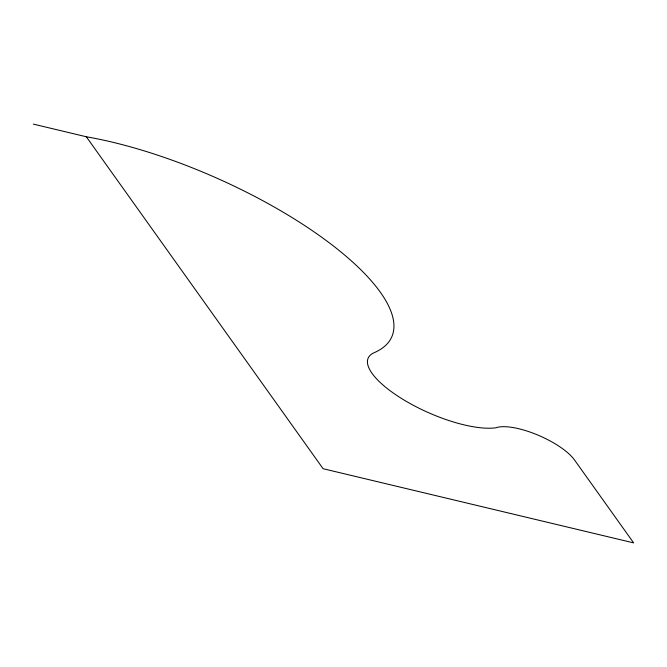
<?xml version="1.0" encoding="UTF-8"?>
<svg xmlns="http://www.w3.org/2000/svg" width="667" height="667" viewBox="0 0 667 667"><rect width="100%" height="100%" fill="white"/><g stroke="black" fill="none" stroke-linecap="round" stroke-linejoin="round"><path stroke-width="1" d="M33.35 124.112L86.318 136.768A224.729 74.279 23.9 0 1 328.456 242.204A224.729 74.279 23.9 0 1 374.195 352.685A77.022 25.454 23.9 0 0 402.118 398.858A77.022 25.454 23.9 0 0 495.823 427.797A46.69 15.433 23.9 0 1 536.576 434.542A46.69 15.433 23.9 0 1 574.454 459.905L633.65 542.888L323.095 468.709L86.318 136.768"/></g></svg>
